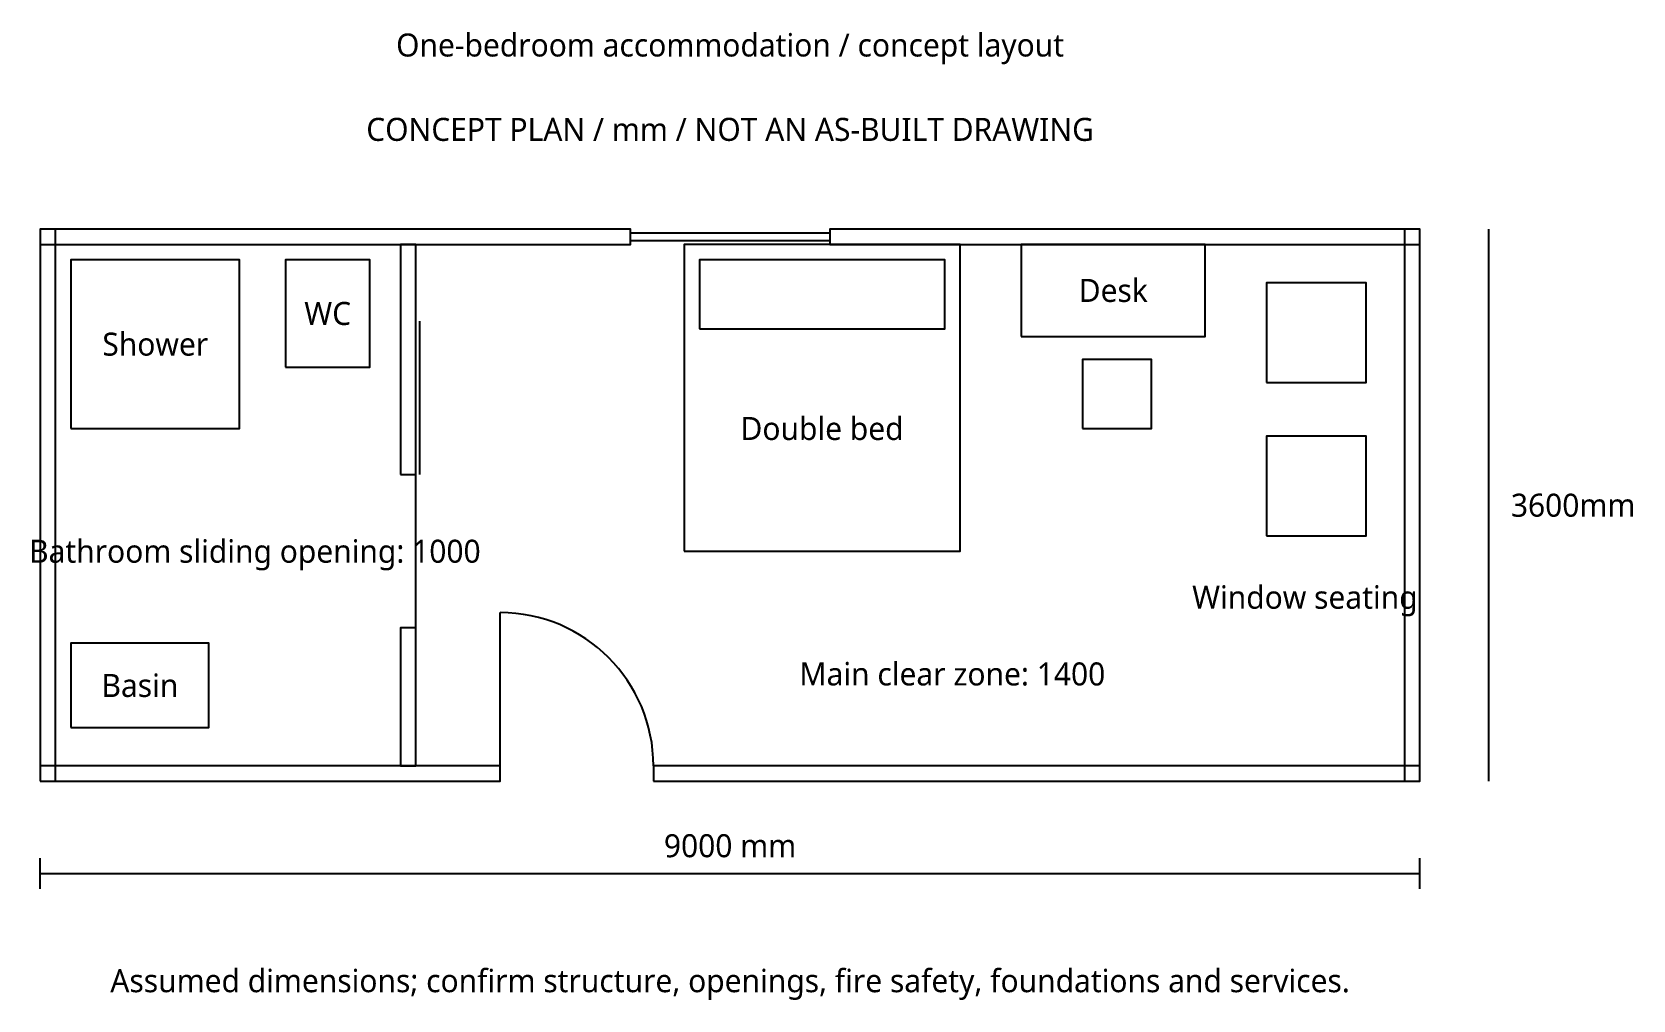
# Model space of a CAD drawing. Header units: millimetres. Extents: x -54 to 10390, y -1425 to 4885.
import ezdxf
from ezdxf.enums import TextEntityAlignment as Align

# ---------------------------------------------------------------- set-up
doc = ezdxf.new("R2010")
doc.units = ezdxf.units.MM
for name, color, linetype in [('DIM', 2, 'Continuous'), ('DOOR', 3, 'Continuous'), ('FURNITURE', 8, 'Continuous'), ('TEXT', 7, 'Continuous'), ('WALL', 7, 'Continuous'), ('WINDOW', 4, 'Continuous')]:
    doc.layers.add(name, color=color, linetype=linetype)
doc.styles.add('CJK', font='msyh.ttc')

msp = doc.modelspace()

# ---------------------------------------------------------------- linework, layer by layer
at = {"layer": 'DIM'}
for p, q in [((9450, 0), (9450, 3600)), ((0, -700), (0, -500)), ((9000, -700), (9000, -500)), ((0, -600), (9000, -600))]:
    msp.add_line(p, q, dxfattribs=at)
at = {"layer": 'DOOR'}
for p, q in [((2475, 2000), (2475, 3000)), ((2450, 1000), (2450, 2000)), ((3000, 100), (3000, 1100))]:
    msp.add_line(p, q, dxfattribs=at)
msp.add_arc((3000, 100), 1000, 0, 90, dxfattribs=at)
at = {"layer": 'FURNITURE'}
for points in [[(4200, 1500), (6000, 1500), (6000, 3500), (4200, 3500)], [(6400, 2900), (7600, 2900), (7600, 3500), (6400, 3500)], [(200, 2300), (1300, 2300), (1300, 3400), (200, 3400)], [(1600, 2700), (2150, 2700), (2150, 3400), (1600, 3400)], [(4300, 2950), (5900, 2950), (5900, 3400), (4300, 3400)], [(8000, 2600), (8650, 2600), (8650, 3250), (8000, 3250)], [(6800, 2300), (7250, 2300), (7250, 2750), (6800, 2750)], [(8000, 1600), (8650, 1600), (8650, 2250), (8000, 2250)], [(200, 350), (1100, 350), (1100, 900), (200, 900)]]:
    msp.add_lwpolyline(points, close=True, dxfattribs=at)
at = {"layer": 'WALL'}
for points in [[(0, 0), (100, 0), (100, 3600), (0, 3600)], [(0, 3500), (3850, 3500), (3850, 3600), (0, 3600)], [(5150, 3500), (9000, 3500), (9000, 3600), (5150, 3600)], [(8900, 0), (9000, 0), (9000, 3600), (8900, 3600)], [(2350, 2000), (2450, 2000), (2450, 3500), (2350, 3500)], [(2350, 100), (2450, 100), (2450, 1000), (2350, 1000)], [(0, 0), (3000, 0), (3000, 100), (0, 100)], [(4000, 0), (9000, 0), (9000, 100), (4000, 100)]]:
    msp.add_lwpolyline(points, close=True, dxfattribs=at)
at = {"layer": 'WINDOW'}
for p, q in [((3850, 3575), (5150, 3575)), ((3850, 3525), (5150, 3525))]:
    msp.add_line(p, q, dxfattribs=at)

# ---------------------------------------------------------------- texts
at = {"layer": 'TEXT', "style": 'CJK'}
for s, p in [('One-bedroom accommodation / concept layout', (4500, 4800)), ('CONCEPT PLAN / mm / NOT AN AS-BUILT DRAWING', (4500, 4250)), ('Desk', (7000, 3200)), ('WC', (1875, 3050)), ('Shower', (750, 2850)), ('Double bed', (5100, 2300)), ('3600mm', (10000, 1800)), ('Bathroom sliding opening: 1000', (1400, 1500)), ('Window seating', (8250, 1200)), ('Main clear zone: 1400', (5950, 700)), ('Basin', (650, 625)), ('9000 mm', (4500, -420)), ('Assumed dimensions; confirm structure, openings, fire safety, foundations and services.', (4500, -1300))]:
    msp.add_text(s, height=150, dxfattribs=at).set_placement(p, align=Align.MIDDLE_CENTER)

doc.saveas('drawing.dxf')
